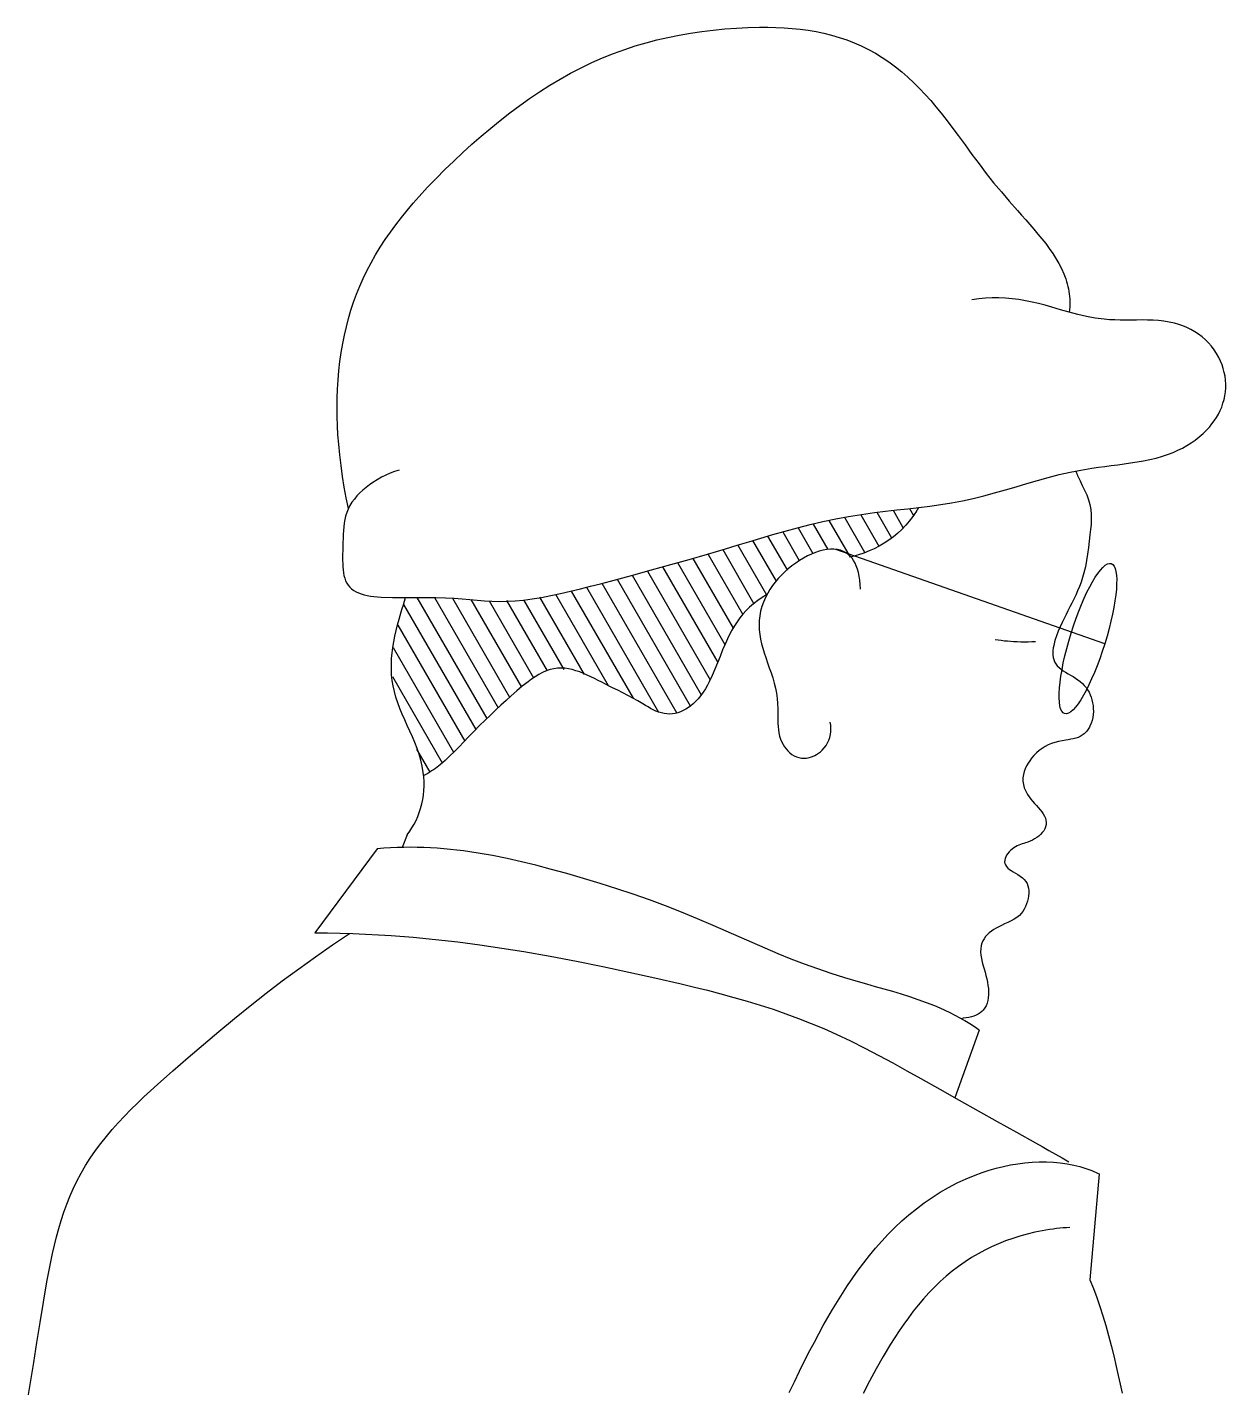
# Model space of a CAD drawing. Header units: metres. Extents: x 0 to 63075, y 0 to 44550.
# Drawn here: x 39710.7 to 40090.6, y 16290.1 to 16721.4 of the extents above; entities that cross this region are included whole.
import ezdxf

# ---------------------------------------------------------------- set-up
doc = ezdxf.new("R2010")
doc.units = ezdxf.units.M
doc.header["$LTSCALE"] = 75
doc.layers.add('AM_1', color=7, linetype='Continuous', lineweight=25)
doc.layers.add('SDM', color=7, linetype='Continuous')

# ---------------------------------------------------------------- blocks, each defined once
blk = doc.blocks.new('m1900KC2')
at = {"layer": 'SDM'}
blk.add_line((306.94, 579.9), (216.2, 611.74), dxfattribs=at)
for points in [[(51.92, 625.53), (51.18, 629.12), (50.51, 632.73), (49.92, 636.34), (49.41, 639.96), (48.98, 643.59), (48.63, 647.23), (48.63, 647.23), (48.39, 650.32), (48.22, 653.4), (48.12, 656.5), (48.08, 659.59), (48.11, 662.69), (48.22, 665.78), (48.4, 668.88), (48.67, 671.97), (49.02, 675.05), (49.46, 678.13), (49.98, 681.19), (50.56, 684.01), (51.21, 686.82), (51.95, 689.6), (52.77, 692.36), (53.67, 695.08), (54.66, 697.78), (55.74, 700.44), (56.89, 703.06), (58.13, 705.64), (58.13, 705.64), (59.55, 708.35), (61.06, 711.02), (62.65, 713.64), (64.33, 716.21), (66.08, 718.74), (67.9, 721.22), (69.78, 723.66), (71.73, 726.06), (73.74, 728.43), (75.79, 730.76), (75.79, 730.76), (78.59, 733.82), (81.47, 736.82), (84.41, 739.78), (87.4, 742.68), (90.45, 745.54), (93.55, 748.34), (96.69, 751.08), (99.87, 753.76), (103.09, 756.37), (106.36, 758.91), (109.66, 761.38), (113, 763.75), (116.38, 766.04), (119.81, 768.22), (123.27, 770.3), (126.78, 772.27), (130.34, 774.13), (133.95, 775.87), (137.6, 777.48), (141.31, 778.97), (145.06, 780.34), (145.06, 780.34), (148.64, 781.51), (152.27, 782.58), (155.95, 783.54), (159.66, 784.39), (163.42, 785.15), (167.21, 785.81), (171.05, 786.38), (174.91, 786.86), (178.8, 787.24), (182.71, 787.53), (186.63, 787.72), (190.56, 787.81), (193.31, 787.8), (196.05, 787.74), (198.79, 787.6), (201.52, 787.4), (204.22, 787.12), (206.91, 786.76), (209.58, 786.31), (212.21, 785.77), (214.82, 785.13), (217.39, 784.39), (219.92, 783.54), (222.4, 782.58), (224.84, 781.52), (227.23, 780.34), (227.23, 780.34), (229.6, 779.03), (231.91, 777.62), (234.16, 776.1), (236.35, 774.48), (238.48, 772.76), (240.55, 770.96), (242.56, 769.09), (244.51, 767.14), (246.4, 765.14), (248.23, 763.08), (250.01, 760.98), (251.74, 758.85), (253.43, 756.7), (255.08, 754.53), (255.08, 754.53), (257.46, 751.32), (259.81, 748.1), (262.16, 744.89), (264.54, 741.7), (266.97, 738.53), (269.47, 735.38), (272.07, 732.25), (274.74, 729.13), (277.49, 726.01), (277.49, 726.01), (278.89, 724.44), (280.29, 722.86), (281.68, 721.27), (283.06, 719.68), (284.42, 718.08), (285.74, 716.47), (287.02, 714.84), (288.24, 713.2), (289.39, 711.54), (290.47, 709.86), (291.45, 708.16), (292.34, 706.44), (293.12, 704.69), (293.79, 702.92), (293.79, 702.92), (294.05, 702.09), (294.29, 701.26), (294.5, 700.42), (294.68, 699.58), (294.83, 698.73), (294.95, 697.87), (295.05, 697.01), (295.11, 696.14), (295.14, 695.27), (295.14, 694.38), (295.11, 693.49), (295.05, 692.6), (294.96, 691.7)], [(69, 638.4), (67.49, 637.94), (66, 637.39), (64.52, 636.75), (63.05, 636.03), (61.6, 635.22), (60.17, 634.33), (60.17, 634.33), (59, 633.52), (57.86, 632.65), (56.77, 631.73), (55.74, 630.76), (54.78, 629.75), (53.9, 628.7), (53.11, 627.61), (52.42, 626.49), (51.83, 625.33), (51.34, 624.14), (51.34, 624.14), (50.97, 622.98), (50.68, 621.8), (50.47, 620.58), (50.31, 619.33), (50.21, 618.05), (50.14, 616.75), (50.09, 615.41), (50.05, 614.04), (50.01, 612.65), (49.98, 611.24), (49.98, 611.24), (49.96, 610.15), (49.95, 609.05), (49.95, 607.97), (49.97, 606.9), (50.01, 605.84), (50.09, 604.82), (50.22, 603.83), (50.4, 602.89), (50.64, 601.99), (50.95, 601.15), (51.34, 600.37), (51.81, 599.66), (52.35, 599.01), (52.98, 598.42), (53.68, 597.9), (54.47, 597.45), (55.32, 597.05), (56.25, 596.71), (57.24, 596.42), (58.28, 596.18), (59.38, 595.98), (60.52, 595.83), (61.69, 595.71), (62.89, 595.62), (66.73, 595.48), (70.61, 595.48), (74.4, 595.52), (78.02, 595.55), (81.42, 595.53), (84.59, 595.44), (87.52, 595.29), (90.27, 595.09), (92.86, 594.85), (95.34, 594.62), (97.79, 594.41), (100.24, 594.26), (102.76, 594.2), (105.37, 594.24), (108.09, 594.39), (110.93, 594.66), (113.9, 595.05), (116.98, 595.55), (120.16, 596.15), (123.43, 596.84), (126.77, 597.6), (130.15, 598.41), (133.55, 599.27), (136.94, 600.16), (140.31, 601.05), (147.34, 602.96), (154.1, 604.81), (160.58, 606.6), (166.83, 608.36), (172.94, 610.12), (179.02, 611.92), (179.02, 611.92), (182.95, 613.11), (186.93, 614.31), (190.95, 615.53), (195.04, 616.73), (199.17, 617.91), (203.37, 619.05), (207.61, 620.12), (211.9, 621.12), (216.22, 622.02), (220.56, 622.83), (224.92, 623.53), (229.27, 624.14), (233.04, 624.61), (236.79, 625.04), (240.53, 625.45), (244.25, 625.88), (247.95, 626.33), (251.63, 626.84), (255.29, 627.43), (258.93, 628.11), (262.55, 628.9), (262.55, 628.9), (266.18, 629.78), (269.8, 630.75), (273.41, 631.79), (277.02, 632.87), (280.63, 633.95), (284.26, 635.01), (287.89, 636.01), (291.54, 636.93), (295.22, 637.75), (298.91, 638.47), (302.62, 639.08), (304.78, 639.4), (306.96, 639.7), (309.13, 639.98), (311.31, 640.26), (313.49, 640.55), (315.66, 640.86), (317.83, 641.2), (319.98, 641.58), (322.13, 642.03), (324.25, 642.54), (326.35, 643.14), (328.42, 643.84), (330.01, 644.45), (331.57, 645.13), (333.1, 645.88), (334.6, 646.71), (336.05, 647.61), (337.46, 648.59), (338.81, 649.64), (340.1, 650.78), (341.32, 651.99), (341.32, 651.99), (342.22, 652.97), (343.06, 654.01), (343.85, 655.08), (344.58, 656.19), (345.24, 657.34), (345.84, 658.52), (346.36, 659.74), (346.8, 660.98), (347.16, 662.25), (347.44, 663.53), (347.44, 663.53), (347.63, 664.84), (347.73, 666.15), (347.74, 667.48), (347.66, 668.8), (347.5, 670.12), (347.25, 671.42), (346.91, 672.72), (346.48, 673.98), (345.98, 675.23), (345.4, 676.43), (345.4, 676.43), (344.66, 677.75), (343.83, 679.01), (342.91, 680.21), (341.92, 681.34), (340.85, 682.4), (339.72, 683.39), (338.53, 684.29), (337.29, 685.12), (335.99, 685.86), (334.66, 686.51), (333.29, 687.08), (331.89, 687.57), (330.46, 687.98), (328.68, 688.38), (326.87, 688.67), (325.05, 688.87), (323.21, 689), (321.37, 689.06), (319.52, 689.08), (317.67, 689.07), (315.83, 689.05), (313.99, 689.04), (312.15, 689.05), (310.32, 689.1), (308.5, 689.19), (306.69, 689.34), (303.72, 689.71), (300.76, 690.25), (297.82, 690.93), (294.89, 691.72), (291.96, 692.56), (289.03, 693.41), (289.03, 693.41), (286.83, 694.03), (284.62, 694.6), (282.41, 695.12), (280.19, 695.57), (277.96, 695.95), (275.73, 696.23), (273.48, 696.43), (271.23, 696.52), (268.97, 696.52), (266.7, 696.41), (264.42, 696.19), (262.13, 695.88)], [(297.17, 638.15), (297.24, 637.95), (297.31, 637.75), (297.39, 637.55), (297.46, 637.35), (297.54, 637.15), (297.62, 636.96), (297.7, 636.76), (297.78, 636.56), (297.86, 636.37), (298.59, 634.79), (299.36, 633.23), (300.14, 631.67), (300.86, 630.09), (301.47, 628.49), (301.94, 626.86), (301.94, 626.86), (302.24, 625.21), (302.38, 623.54), (302.39, 621.83), (302.3, 620.12), (302.13, 618.39), (301.94, 616.67), (301.94, 616.67), (301.67, 614.49), (301.4, 612.32), (301.12, 610.17), (300.8, 608.03), (300.4, 605.9), (299.9, 603.77), (299.9, 603.77), (299.46, 602.23), (298.95, 600.71), (298.39, 599.22), (297.79, 597.75), (297.16, 596.32), (296.5, 594.94), (296.5, 594.94), (295.85, 593.62), (295.19, 592.32), (294.53, 591.03), (293.87, 589.74), (293.2, 588.41), (292.54, 587.05), (291.88, 585.62), (291.24, 584.13), (290.65, 582.57), (290.13, 580.96), (289.71, 579.32), (289.56, 578.48), (289.45, 577.64), (289.41, 576.83), (289.43, 576.04), (289.53, 575.28), (289.71, 574.57), (289.71, 574.57), (290.01, 573.81), (290.42, 573.11), (290.93, 572.46), (291.53, 571.87), (292.2, 571.31), (292.95, 570.79), (293.74, 570.3), (294.57, 569.81), (295.41, 569.33), (296.25, 568.83), (297.07, 568.32), (297.86, 567.78), (298.64, 567.17), (299.37, 566.53), (300.03, 565.85), (300.62, 565.12), (301.15, 564.35), (301.62, 563.55), (302.01, 562.72), (302.35, 561.86), (302.62, 560.98), (302.62, 560.98), (302.84, 560.03), (302.99, 559.06), (303.07, 558.07), (303.08, 557.08), (303.01, 556.08), (302.87, 555.07), (302.64, 554.08), (302.33, 553.1), (301.94, 552.16), (301.94, 552.16), (301.75, 551.78), (301.55, 551.42), (301.33, 551.08), (301.09, 550.74), (300.84, 550.42), (300.58, 550.12), (300.58, 550.12), (300, 549.56), (299.35, 549.08), (298.66, 548.68), (297.92, 548.35), (297.13, 548.08), (296.32, 547.87), (295.49, 547.69), (294.64, 547.54), (293.79, 547.4), (293.79, 547.4), (292.54, 547.19), (291.31, 546.95), (290.11, 546.65), (288.96, 546.28), (287.85, 545.82), (286.79, 545.27), (285.78, 544.63), (284.82, 543.91), (283.9, 543.1), (283.04, 542.23), (282.24, 541.29), (281.62, 540.46), (281.06, 539.6), (280.55, 538.7), (280.12, 537.78), (279.78, 536.83), (279.53, 535.86), (279.53, 535.86), (279.36, 534.72), (279.35, 533.56), (279.5, 532.41), (279.81, 531.27), (280.27, 530.16), (280.88, 529.07), (280.88, 529.07), (281.41, 528.29), (281.98, 527.53), (282.6, 526.79), (283.24, 526.06), (283.89, 525.35), (284.53, 524.64), (285.13, 523.93), (285.69, 523.23), (286.19, 522.52), (286.6, 521.81), (286.91, 521.09), (287.11, 520.37), (287.2, 519.65), (287.16, 518.92), (287, 518.2), (287, 518.2), (286.73, 517.52), (286.35, 516.86), (285.88, 516.23), (285.32, 515.62), (284.69, 515.06), (284.01, 514.55), (283.28, 514.09), (282.53, 513.69), (281.76, 513.34), (280.98, 513.04), (280.2, 512.77), (279.63, 512.58), (279.06, 512.39), (278.49, 512.19), (277.93, 511.96), (277.37, 511.71), (276.81, 511.41), (276.81, 511.41), (276.24, 511.05), (275.69, 510.65), (275.17, 510.19), (274.68, 509.69), (274.23, 509.16), (273.85, 508.6), (273.54, 508.03), (273.32, 507.45), (273.19, 506.88), (273.16, 506.32), (273.23, 505.79), (273.41, 505.3), (273.75, 504.76), (274.21, 504.27), (274.77, 503.81), (275.41, 503.39), (276.1, 502.98), (276.81, 502.58), (276.81, 502.58), (277.65, 502.09), (278.44, 501.57), (279.16, 501), (279.79, 500.4), (280.32, 499.74), (280.73, 499.02), (281.04, 498.26), (281.24, 497.46), (281.34, 496.61), (281.34, 495.74), (281.26, 494.86), (281.11, 493.96), (280.88, 493.07), (280.58, 492.16), (280.22, 491.28), (279.8, 490.45), (279.31, 489.67), (278.77, 488.96), (278.17, 488.32), (278.17, 488.32), (277.32, 487.6), (276.38, 486.98), (275.37, 486.43), (274.3, 485.92), (273.18, 485.43), (272.06, 484.92), (272.06, 484.92), (271.19, 484.5), (270.34, 484.05), (269.52, 483.56), (268.74, 483.02), (268.01, 482.44), (267.35, 481.82), (266.76, 481.15), (266.25, 480.45), (265.83, 479.71), (265.5, 478.93), (265.26, 478.13), (265.1, 477.08), (265.07, 475.99), (265.16, 474.87), (265.36, 473.72), (265.62, 472.54), (265.94, 471.34), (265.94, 471.34), (266.25, 470.24), (266.56, 469.13), (266.86, 468.02), (267.14, 466.9), (267.37, 465.79), (267.56, 464.68), (267.7, 463.6), (267.76, 462.54), (267.76, 461.51), (267.67, 460.52), (267.51, 459.58), (267.25, 458.69), (266.91, 457.86), (266.47, 457.1), (265.94, 456.4), (265.94, 456.4), (265.44, 455.89), (264.88, 455.44), (264.26, 455.03), (263.57, 454.67), (262.82, 454.37), (262, 454.12), (261.11, 453.92), (260.16, 453.78), (259.15, 453.68)], [(244.13, 625.86), (243.83, 625.33), (243.51, 624.81), (243.19, 624.3), (242.86, 623.79), (242.52, 623.28), (242.17, 622.78), (242.17, 622.78), (241.03, 621.28), (239.81, 619.84), (238.5, 618.47), (237.12, 617.17), (235.66, 615.96), (234.13, 614.83), (232.54, 613.79), (230.89, 612.83), (229.19, 611.97), (227.44, 611.2), (225.65, 610.5), (223.84, 609.88), (221.55, 609.19), (221.38, 609.14)], [(230.03, 624.24), (234.97, 615.68)], [(235.57, 624.9), (238.89, 619.14)], [(241.13, 625.52), (242.46, 623.21)], [(208.65, 620.27), (213.59, 611.71)], [(213.88, 621.46), (221.04, 609.07)], [(219.26, 622.4), (225.97, 610.77)], [(224.64, 623.34), (230.74, 612.77)], [(193.25, 616.2), (199.81, 604.84)], [(198.36, 617.6), (203.94, 607.94)], [(203.5, 618.94), (208.48, 610.32)], [(178.12, 611.66), (188.65, 593.42)], [(183.17, 613.17), (192.84, 596.41)], [(188.21, 614.68), (196.09, 601.03)], [(224.52, 598.34), (224.44, 599.87), (224.3, 601.31), (224.1, 602.66), (223.85, 603.91), (223.53, 605.07), (223.16, 606.13), (222.74, 607.1), (222.25, 607.98), (221.71, 608.76), (221.11, 609.45), (220.46, 610.05), (219.76, 610.56), (218.83, 611.07), (217.83, 611.44), (216.76, 611.68), (215.63, 611.8), (214.45, 611.8), (213.23, 611.68), (211.96, 611.45), (210.67, 611.11), (209.35, 610.67), (208.02, 610.13), (206.68, 609.5), (205.35, 608.79), (204.03, 608), (202.73, 607.13), (201.46, 606.2), (200.23, 605.2), (199.04, 604.15), (197.91, 603.05), (196.84, 601.91), (195.83, 600.72), (194.9, 599.5), (194.05, 598.25), (193.28, 596.98), (193.28, 596.98), (192.5, 595.49), (191.84, 593.97), (191.31, 592.44), (190.89, 590.89), (190.6, 589.33), (190.43, 587.77), (190.38, 586.2), (190.43, 584.63), (190.59, 583.07), (190.85, 581.5), (191.19, 579.93), (191.6, 578.37), (192.08, 576.8), (192.6, 575.25), (192.6, 575.25), (193.21, 573.52), (193.82, 571.8), (194.43, 570.08), (194.99, 568.36), (195.49, 566.64), (195.91, 564.92), (196.24, 563.19), (196.47, 561.46), (196.6, 559.72), (196.66, 557.98), (196.67, 556.23), (196.67, 555.17), (196.68, 554.1), (196.7, 553.04), (196.76, 551.97), (196.87, 550.9), (197.04, 549.83), (197.29, 548.78), (197.61, 547.74), (198.03, 546.72), (198.03, 546.72), (198.45, 545.92), (198.92, 545.15), (199.47, 544.42), (200.07, 543.75), (200.73, 543.14), (201.44, 542.6), (202.19, 542.15), (202.98, 541.78), (203.8, 541.51), (204.65, 541.35), (205.5, 541.29), (206.24, 541.32), (206.98, 541.43), (207.71, 541.62), (208.43, 541.87), (209.12, 542.19), (209.79, 542.57), (210.44, 543), (211.04, 543.48), (211.61, 544.01), (211.61, 544.01), (212.32, 544.77), (212.94, 545.6), (213.47, 546.47), (213.9, 547.38), (214.23, 548.33), (214.46, 549.31), (214.59, 550.32), (214.61, 551.36), (214.52, 552.42), (214.33, 553.51)], [(157.8, 605.84), (176.41, 573.62)], [(162.9, 607.26), (178.86, 579.62)], [(167.99, 608.7), (181.6, 585.12)], [(173.06, 610.18), (184.87, 589.72)], [(142.47, 601.64), (167.13, 558.95)], [(147.59, 603.04), (170.88, 562.69)], [(152.7, 604.43), (173.88, 567.75)], [(193.05, 596.55), (192.9, 596.45), (191.39, 595.47), (189.92, 594.45), (188.51, 593.37), (187.17, 592.22), (187.17, 592.22), (186, 591.1), (184.91, 589.91), (183.88, 588.65), (182.93, 587.32), (182.04, 585.94), (181.21, 584.51), (180.43, 583.03), (179.71, 581.53), (179.02, 580), (179.02, 580), (178.09, 577.81), (177.21, 575.62), (176.34, 573.44), (175.47, 571.29), (174.56, 569.17), (173.58, 567.1), (173.58, 567.1), (172.95, 565.89), (172.27, 564.71), (171.52, 563.55), (170.7, 562.42), (169.81, 561.34), (168.83, 560.31), (168.83, 560.31), (168.1, 559.62), (167.33, 558.98), (166.52, 558.38), (165.68, 557.84), (164.82, 557.37), (163.93, 556.97), (163.02, 556.64), (162.1, 556.4), (161.18, 556.25), (160.25, 556.2), (159.32, 556.23), (158.38, 556.36), (157.45, 556.57), (156.52, 556.87), (155.61, 557.23), (154.71, 557.65), (153.81, 558.11), (152.92, 558.6), (152.05, 559.11), (151.17, 559.63), (151.17, 559.63), (149.48, 560.62), (147.8, 561.58), (146.12, 562.48), (144.42, 563.35), (142.71, 564.2), (140.99, 565.06), (140.99, 565.06), (139.79, 565.66), (138.58, 566.28), (137.37, 566.9), (136.14, 567.53), (134.91, 568.16), (133.66, 568.77), (132.42, 569.35), (131.16, 569.9), (129.9, 570.4), (128.64, 570.83), (127.38, 571.18), (126.13, 571.45), (124.87, 571.62), (123.62, 571.68), (122.38, 571.63), (121.15, 571.46), (119.93, 571.17), (118.63, 570.74), (117.35, 570.18), (116.09, 569.53), (114.86, 568.78), (113.65, 567.96), (112.46, 567.1), (112.46, 567.1), (110.52, 565.56), (108.65, 563.98), (106.83, 562.39), (105.06, 560.79), (103.32, 559.2), (101.6, 557.59), (101.6, 557.59), (99.77, 555.86), (97.96, 554.09), (96.14, 552.29), (94.33, 550.46), (92.53, 548.6), (90.73, 546.72), (90.73, 546.72), (89.21, 545.14), (87.68, 543.58), (86.12, 542.06), (84.54, 540.59), (82.91, 539.2), (81.22, 537.89), (81.22, 537.89), (80.59, 537.44), (79.95, 537.01), (79.3, 536.59), (78.63, 536.19), (77.96, 535.8), (77.28, 535.43)], [(121.71, 596.6), (139.49, 565.82)], [(127.01, 597.68), (147.88, 561.53)], [(132.17, 598.99), (156.48, 556.89)], [(137.33, 600.3), (162.6, 556.54)], [(71.72, 515.48), (72.56, 516.66), (73.34, 517.86), (74.06, 519.09), (74.7, 520.35), (75.28, 521.64), (75.79, 522.95), (75.79, 522.95), (76.26, 524.4), (76.66, 525.87), (76.97, 527.36), (77.2, 528.87), (77.35, 530.39), (77.42, 531.93), (77.41, 533.47), (77.32, 535), (77.15, 536.54), (77.15, 536.54), (76.8, 538.59), (76.33, 540.63), (75.74, 542.65), (75.06, 544.63), (74.29, 546.6), (73.47, 548.54), (72.62, 550.46), (71.75, 552.37), (70.89, 554.26), (70.05, 556.16), (69.27, 558.05), (68.55, 559.95), (67.92, 561.86), (67.39, 563.79), (66.96, 565.74), (66.96, 565.74), (66.67, 567.54), (66.48, 569.36), (66.39, 571.2), (66.39, 573.05), (66.48, 574.92), (66.66, 576.8), (66.91, 578.69), (67.23, 580.59), (67.6, 582.48), (68.03, 584.38), (68.5, 586.27), (69, 588.15), (69.34, 589.39), (69.7, 590.62), (70.06, 591.85), (70.43, 593.07), (70.81, 594.28), (71.18, 595.48)], [(70.45, 593.14), (94.81, 550.94)], [(75.01, 595.49), (98.57, 554.68)], [(80.93, 595.5), (102.39, 558.32)], [(86.99, 595.24), (106.26, 561.86)], [(93.14, 594.84), (110.22, 565.26)], [(99.35, 594.33), (114.32, 568.4)], [(105.19, 594.48), (118.88, 570.77)], [(110.96, 594.74), (124.52, 571.24)], [(116.37, 595.61), (131.39, 569.59)], [(68.54, 586.2), (91.11, 547.11)], [(67.01, 578.61), (87.39, 543.31)], [(270.02, 581.36), (271.03, 581.2), (272.05, 581.06), (273.07, 580.94), (274.09, 580.84), (275.11, 580.75), (276.13, 580.68), (276.13, 580.68), (277.37, 580.62), (278.61, 580.58), (279.86, 580.57), (281.1, 580.58), (282.35, 580.62), (283.6, 580.68)], [(66.72, 568.86), (83.52, 539.76)], [(74.91, 544.41), (79.39, 536.66)], [(71.72, 515.48), (70.06, 511.23)], [(61.59, 510.75), (40.56, 482.43)], [(264.61, 449.6), (263.03, 450.68), (261.42, 451.71), (259.8, 452.7), (258.15, 453.65), (256.49, 454.55), (254.81, 455.41), (253.1, 456.23), (251.38, 457.02), (249.64, 457.76), (249.64, 457.76), (246.87, 458.86), (244.06, 459.88), (241.22, 460.84), (238.36, 461.74), (235.47, 462.6), (232.57, 463.44), (229.66, 464.26), (226.75, 465.08), (223.84, 465.91), (223.84, 465.91), (219.24, 467.27), (214.67, 468.71), (210.13, 470.24), (205.64, 471.87), (201.19, 473.59), (196.77, 475.39), (192.38, 477.25), (188.01, 479.16), (183.65, 481.09), (179.3, 483.02), (174.94, 484.92), (169.6, 487.2), (164.23, 489.4), (158.83, 491.51), (153.38, 493.53), (147.89, 495.46), (142.36, 497.31), (136.8, 499.07), (131.2, 500.77), (125.58, 502.39), (119.93, 503.94), (119.93, 503.94), (115.09, 505.19), (110.24, 506.38), (105.38, 507.47), (100.51, 508.46), (95.62, 509.33), (90.73, 510.05), (90.73, 510.05), (88.5, 510.33), (86.27, 510.57), (84.04, 510.78), (81.8, 510.95), (79.56, 511.09), (77.32, 511.19), (75.08, 511.25), (72.84, 511.27), (70.59, 511.24), (68.34, 511.18), (66.09, 511.08), (63.84, 510.94), (61.59, 510.75)], [(-56.4, 324.01), (-55.28, 330.76), (-55.28, 330.76), (-54.18, 337.53), (-53.11, 344.3), (-52.04, 351.08), (-50.95, 357.88), (-49.79, 364.7), (-48.49, 371.51), (-48.49, 371.51), (-47.89, 374.33), (-47.24, 377.15), (-46.54, 379.94), (-45.78, 382.72), (-44.96, 385.47), (-44.06, 388.19), (-43.09, 390.88), (-42.04, 393.52), (-40.89, 396.12), (-39.66, 398.68), (-39.66, 398.68), (-38.25, 401.34), (-36.73, 403.94), (-35.12, 406.49), (-33.41, 408.98), (-31.6, 411.41), (-29.72, 413.78), (-27.75, 416.11), (-25.71, 418.39), (-23.61, 420.62), (-21.46, 422.81), (-19.27, 424.97), (-17.04, 427.1), (-14.78, 429.2), (-12.5, 431.27), (-12.5, 431.27), (-7.34, 435.85), (-2.15, 440.35), (3.05, 444.79), (8.26, 449.17), (13.48, 453.49), (18.74, 457.76), (18.74, 457.76), (24.14, 462.03), (29.61, 466.22), (35.15, 470.34), (40.78, 474.38), (46.5, 478.34), (52.32, 482.23)], [(40.56, 482.43), (44.85, 482.4), (49.14, 482.32), (53.43, 482.19), (57.71, 482.02), (62, 481.8), (66.28, 481.53), (73.79, 480.95), (81.29, 480.23), (88.77, 479.37), (96.23, 478.39), (103.68, 477.3), (111.1, 476.09), (111.1, 476.09), (119.97, 474.53), (128.81, 472.85), (137.64, 471.07), (146.46, 469.2), (155.27, 467.26), (164.08, 465.23), (164.08, 465.23), (168.55, 464.15), (173.02, 463.04), (177.47, 461.88), (181.91, 460.67), (186.32, 459.4), (190.71, 458.06), (195.08, 456.64), (199.41, 455.15), (203.71, 453.56), (207.97, 451.88), (212.19, 450.11), (216.37, 448.25), (221.21, 445.96), (226.01, 443.57), (230.77, 441.09), (235.5, 438.54), (240.2, 435.94), (244.89, 433.31), (244.89, 433.31), (251.34, 429.67), (257.79, 426.03), (264.24, 422.4), (270.7, 418.79), (277.15, 415.19), (283.6, 411.58), (283.6, 411.58), (285.84, 410.32), (288.08, 409.06), (290.32, 407.8), (292.56, 406.53), (294.79, 405.26)], [(259.15, 453.68), (258.63, 453.38)], [(264.61, 449.6), (256.4, 426.81)], [(200.57, 327.41), (202.26, 331.01), (203.98, 334.57), (205.74, 338.11), (207.54, 341.63), (209.01, 344.43), (210.5, 347.21), (212.02, 349.97), (213.57, 352.71), (215.16, 355.44), (216.79, 358.13), (218.46, 360.81), (220.18, 363.45), (221.95, 366.06), (223.77, 368.64), (225.66, 371.18), (227.61, 373.67), (229.64, 376.11), (231.73, 378.49), (233.91, 380.82), (236.16, 383.08), (238.5, 385.27), (240.92, 387.38), (243.42, 389.41), (246.02, 391.35), (248.69, 393.19), (251.45, 394.93), (254.29, 396.56), (257.2, 398.07), (260.18, 399.46), (263.23, 400.71), (263.23, 400.71), (265.57, 401.57), (267.94, 402.35), (270.34, 403.04), (272.75, 403.65), (275.17, 404.16), (277.6, 404.57), (280.02, 404.89), (282.44, 405.1), (284.85, 405.21), (287.24, 405.22), (289.61, 405.11), (291.94, 404.89), (294.24, 404.56), (296.5, 404.11), (296.5, 404.11), (298.56, 403.59), (300.57, 402.96), (302.55, 402.23), (304.47, 401.4), (305.05, 401.11)], [(305.05, 401.12), (301.94, 365.4)], [(295.14, 383.06), (294.01, 382.99), (292.87, 382.9), (291.74, 382.79), (290.61, 382.67), (289.48, 382.53), (288.35, 382.38), (288.35, 382.38), (285.83, 381.96), (283.31, 381.45), (280.82, 380.86), (278.35, 380.18), (275.9, 379.4), (273.48, 378.54), (271.09, 377.59), (268.75, 376.55), (266.44, 375.42), (264.19, 374.2), (261.98, 372.9), (259.83, 371.51), (257.63, 369.96), (255.49, 368.32), (253.42, 366.6), (251.42, 364.8), (249.49, 362.93), (247.62, 360.99), (245.81, 358.99), (244.07, 356.92), (242.38, 354.81), (240.75, 352.65), (239.17, 350.45), (237.63, 348.22), (236.15, 345.96), (234.7, 343.67), (234.7, 343.67), (232.24, 339.57), (229.89, 335.43), (227.62, 331.25), (225.44, 327.03)], [(301.94, 365.4), (303.11, 362.5), (304.23, 359.51), (305.3, 356.42), (306.32, 353.25), (307.29, 349.99), (308.22, 346.64), (309.1, 343.22), (309.95, 339.73), (310.76, 336.2), (310.76, 336.2), (311.44, 333.2), (312.11, 330.2), (312.78, 327.2)]]:
    blk.add_lwpolyline(points, dxfattribs=at)
blk.add_ellipse((301.26, 581.66), major_axis=(-7.86, -25.31), ratio=0.22461, dxfattribs=at)

msp = doc.modelspace()

# ---------------------------------------------------------------- block references
at = {"layer": 'AM_1', "extrusion": (0, 0, -1), "xscale": -0.939963359523275, "yscale": 0.939963359523275, "zscale": -0.939963359523275}
msp.add_blockref('m1900KC2', (-39763.74, 15980.88), dxfattribs=at)

doc.saveas('drawing.dxf')
